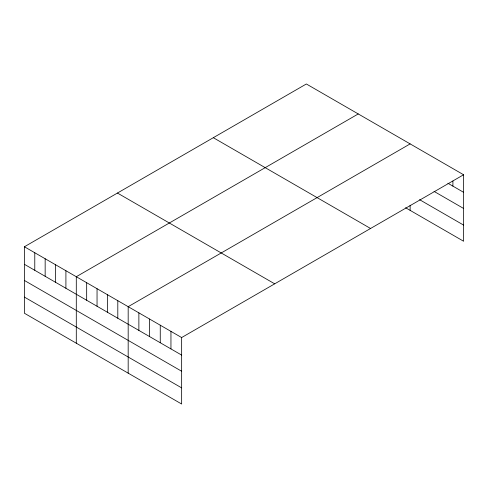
<?xml version="1.0" encoding="UTF-8"?>
<svg xmlns="http://www.w3.org/2000/svg" width="488" height="488" viewBox="0 0 488 488"><rect width="100%" height="100%" fill="white"/><g stroke="black" fill="none" stroke-linecap="round" stroke-linejoin="round"><path stroke-width="0.73" d="M463.6 174.759L181.646 337.55L181.646 404.021L24.4 313.241L24.4 246.763L306.354 83.979L463.6 174.759L463.6 241.237L405.595 207.748M358.247 113.936L76.293 276.72L76.293 343.198M410.14 143.893L128.179 306.684L128.179 373.155M447.874 183.232L463.6 192.309M434.039 191.387L463.6 208.455M419.57 199.671L463.6 225.09M213.311 137.695L370.557 228.482M117.443 193.047L274.689 283.827M24.4 246.763L181.646 337.55M24.4 264.313L181.646 355.093M24.4 280.46L181.646 371.24M24.4 297.094L181.646 387.875M452.907 181.017L452.907 186.135M410.14 205.234L410.14 210.371M170.952 331.376L170.952 348.92M160.259 325.203L160.259 342.747M149.566 319.03L149.566 336.574M138.873 312.857L138.873 330.4M117.803 300.687L117.803 318.237M107.427 294.697L107.427 312.247M97.045 288.707L97.045 306.257M86.669 282.711L86.669 300.26M65.91 270.73L65.91 288.28M55.534 264.74L55.534 282.29M45.158 258.744L45.158 276.293M34.776 252.754L34.776 270.303"/></g></svg>
